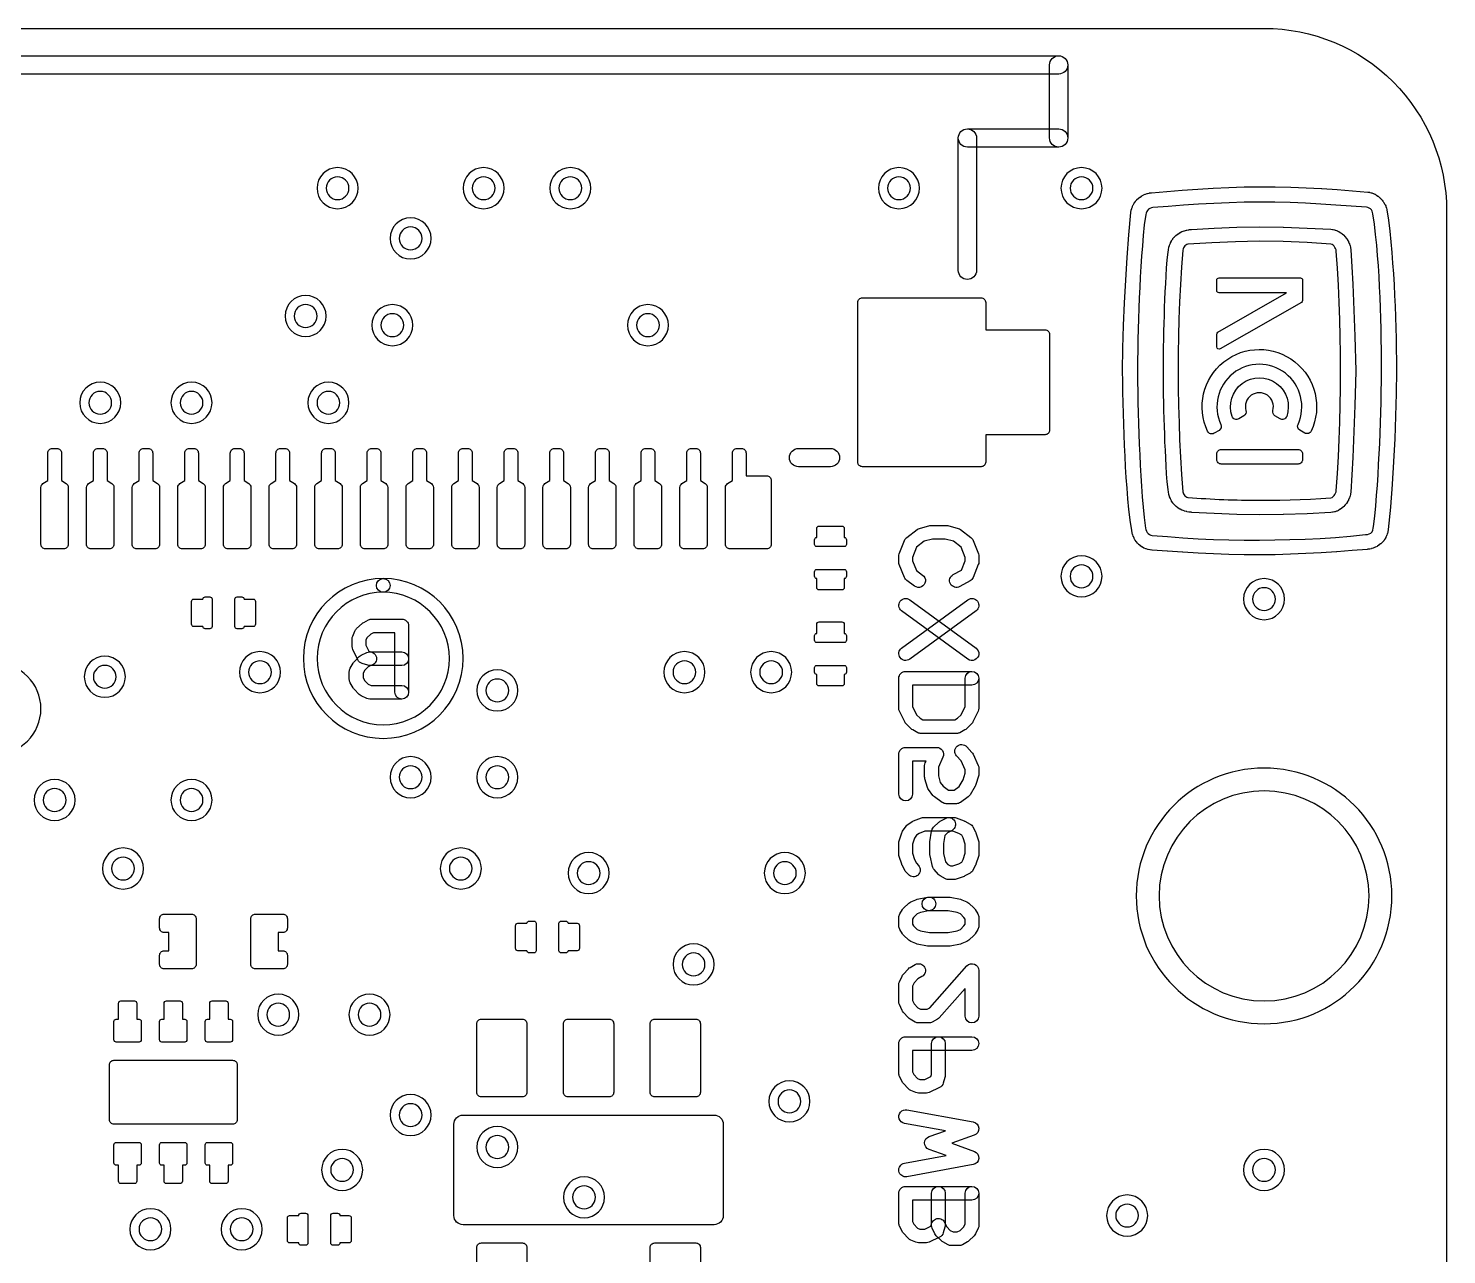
# Model space of a CAD drawing. Extents: x 0 to 25, y 0 to 24.
# Drawn here: x 9.46 to 25, y 10.57 to 24 of the extents above; entities that cross this region are included whole.
import ezdxf

# ---------------------------------------------------------------- set-up
doc = ezdxf.new("R2010")
doc.units = 0
for name, color, linetype in [('HOLE_1_2', 7, 'CONTINUOUS'), ('NC_Resist-B', 111, 'CONTINUOUS'), ('NC_Symbol-B', 140, 'CONTINUOUS'), ('OUTLINE', 7, 'CONTINUOUS')]:
    doc.layers.add(name, color=color, linetype=linetype)

msp = doc.modelspace()

# ---------------------------------------------------------------- linework, layer by layer
at = {"layer": 'HOLE_1_2'}
for points in [[(12.975, 22.25, 1), (12.725, 22.25, 1), (12.975, 22.25)], [(14.575, 22.25, 1), (14.325, 22.25, 1), (14.575, 22.25)], [(15.525, 22.25, 1), (15.275, 22.25, 1), (15.525, 22.25)], [(19.125, 22.25, 1), (18.875, 22.25, 1), (19.125, 22.25)], [(21.125, 22.25, 1), (20.875, 22.25, 1), (21.125, 22.25)], [(13.775, 21.7, 1), (13.525, 21.7, 1), (13.775, 21.7)], [(12.625, 20.85, 1), (12.375, 20.85, 1), (12.625, 20.85)], [(13.575, 20.75, 1), (13.325, 20.75, 1), (13.575, 20.75)], [(16.375, 20.75, 1), (16.125, 20.75, 1), (16.375, 20.75)], [(10.375, 19.9, 1), (10.125, 19.9, 1), (10.375, 19.9)], [(11.375, 19.9, 1), (11.125, 19.9, 1), (11.375, 19.9)], [(12.875, 19.9, 1), (12.625, 19.9, 1), (12.875, 19.9)], [(21.125, 18, 1), (20.875, 18, 1), (21.125, 18)], [(23.125, 17.75, 1), (22.875, 17.75, 1), (23.125, 17.75)], [(10.425, 16.9, 1), (10.175, 16.9, 1), (10.425, 16.9)], [(12.125, 16.95, 1), (11.875, 16.95, 1), (12.125, 16.95)], [(16.775, 16.95, 1), (16.525, 16.95, 1), (16.775, 16.95)], [(17.725, 16.95, 1), (17.475, 16.95, 1), (17.725, 16.95)], [(14.725, 16.75, 1), (14.475, 16.75, 1), (14.725, 16.75)], [(13.775, 15.8, 1), (13.525, 15.8, 1), (13.775, 15.8)], [(14.725, 15.8, 1), (14.475, 15.8, 1), (14.725, 15.8)], [(9.875, 15.55, 1), (9.625, 15.55, 1), (9.875, 15.55)], [(11.375, 15.55, 1), (11.125, 15.55, 1), (11.375, 15.55)], [(24.15, 14.5, 1), (21.85, 14.5, 1), (24.15, 14.5)], [(10.625, 14.8, 1), (10.375, 14.8, 1), (10.625, 14.8)], [(14.325, 14.8, 1), (14.075, 14.8, 1), (14.325, 14.8)], [(15.725, 14.75, 1), (15.475, 14.75, 1), (15.725, 14.75)], [(17.875, 14.75, 1), (17.625, 14.75, 1), (17.875, 14.75)], [(16.875, 13.75, 1), (16.625, 13.75, 1), (16.875, 13.75)], [(12.325, 13.2, 1), (12.075, 13.2, 1), (12.325, 13.2)], [(13.325, 13.2, 1), (13.075, 13.2, 1), (13.325, 13.2)], [(17.925, 12.25, 1), (17.675, 12.25, 1), (17.925, 12.25)], [(13.775, 12.1, 1), (13.525, 12.1, 1), (13.775, 12.1)], [(14.725, 11.75, 1), (14.475, 11.75, 1), (14.725, 11.75)], [(13.025, 11.5, 1), (12.775, 11.5, 1), (13.025, 11.5)], [(23.125, 11.5, 1), (22.875, 11.5, 1), (23.125, 11.5)], [(15.675, 11.2, 1), (15.425, 11.2, 1), (15.675, 11.2)], [(21.625, 11, 1), (21.375, 11, 1), (21.625, 11)], [(10.925, 10.85, 1), (10.675, 10.85, 1), (10.925, 10.85)], [(11.925, 10.85, 1), (11.675, 10.85, 1), (11.925, 10.85)]]:
    msp.add_lwpolyline(points, format="xyb", close=True, dxfattribs=at)
at = {"layer": 'NC_Resist-B'}
for points in [[(13.075, 22.25, 1), (12.625, 22.25, 1), (13.075, 22.25)], [(14.675, 22.25, 1), (14.225, 22.25, 1), (14.675, 22.25)], [(15.625, 22.25, 1), (15.175, 22.25, 1), (15.625, 22.25)], [(19.225, 22.25, 1), (18.775, 22.25, 1), (19.225, 22.25)], [(21.225, 22.25, 1), (20.775, 22.25, 1), (21.225, 22.25)], [(13.875, 21.7, 1), (13.425, 21.7, 1), (13.875, 21.7)], [(12.725, 20.85, 1), (12.275, 20.85, 1), (12.725, 20.85)], [(19.95, 20.7), (20.6, 20.7, -0.414214), (20.65, 20.65), (20.65, 19.6, -0.414214), (20.6, 19.55), (19.95, 19.55), (19.95, 19.25, -0.414214), (19.9, 19.2), (18.6, 19.2, -0.414214), (18.55, 19.25), (18.55, 21, -0.414214), (18.6, 21.05), (19.9, 21.05, -0.414214), (19.95, 21)], [(13.675, 20.75, 1), (13.225, 20.75, 1), (13.675, 20.75)], [(16.475, 20.75, 1), (16.025, 20.75, 1), (16.475, 20.75)], [(10.475, 19.9, 1), (10.025, 19.9, 1), (10.475, 19.9)], [(11.475, 19.9, 1), (11.025, 19.9, 1), (11.475, 19.9)], [(12.975, 19.9, 1), (12.525, 19.9, 1), (12.975, 19.9)], [(9.6, 18.97324, -0.250737), (9.62226, 19.01484), (9.675, 19.05), (9.675, 19.35, -0.414214), (9.725, 19.4), (9.775, 19.4, -0.414214), (9.825, 19.35), (9.825, 19.05), (9.87774, 19.01484, -0.250737), (9.9, 18.97324), (9.9, 18.35, -0.414214), (9.85, 18.3), (9.65, 18.3, -0.414214), (9.6, 18.35)], [(10.1, 18.97324, -0.250737), (10.12226, 19.01484), (10.175, 19.05), (10.175, 19.35, -0.414214), (10.225, 19.4), (10.275, 19.4, -0.414214), (10.325, 19.35), (10.325, 19.05), (10.37774, 19.01484, -0.250737), (10.4, 18.97324), (10.4, 18.35, -0.414214), (10.35, 18.3), (10.15, 18.3, -0.414214), (10.1, 18.35)], [(10.6, 18.97324, -0.250737), (10.62226, 19.01484), (10.675, 19.05), (10.675, 19.35, -0.414214), (10.725, 19.4), (10.775, 19.4, -0.414214), (10.825, 19.35), (10.825, 19.05), (10.87774, 19.01484, -0.250737), (10.9, 18.97324), (10.9, 18.35, -0.414214), (10.85, 18.3), (10.65, 18.3, -0.414214), (10.6, 18.35)], [(11.1, 18.97324, -0.250737), (11.12226, 19.01484), (11.175, 19.05), (11.175, 19.35, -0.414214), (11.225, 19.4), (11.275, 19.4, -0.414214), (11.325, 19.35), (11.325, 19.05), (11.37774, 19.01484, -0.250737), (11.4, 18.97324), (11.4, 18.35, -0.414214), (11.35, 18.3), (11.15, 18.3, -0.414214), (11.1, 18.35)], [(11.6, 18.97324, -0.250737), (11.62226, 19.01484), (11.675, 19.05), (11.675, 19.35, -0.414214), (11.725, 19.4), (11.775, 19.4, -0.414214), (11.825, 19.35), (11.825, 19.05), (11.87774, 19.01484, -0.250737), (11.9, 18.97324), (11.9, 18.35, -0.414214), (11.85, 18.3), (11.65, 18.3, -0.414214), (11.6, 18.35)], [(12.1, 18.97324, -0.250737), (12.12226, 19.01484), (12.175, 19.05), (12.175, 19.35, -0.414214), (12.225, 19.4), (12.275, 19.4, -0.414214), (12.325, 19.35), (12.325, 19.05), (12.37774, 19.01484, -0.250737), (12.4, 18.97324), (12.4, 18.35, -0.414214), (12.35, 18.3), (12.15, 18.3, -0.414214), (12.1, 18.35)], [(12.6, 18.97324, -0.250737), (12.62226, 19.01484), (12.675, 19.05), (12.675, 19.35, -0.414214), (12.725, 19.4), (12.775, 19.4, -0.414214), (12.825, 19.35), (12.825, 19.05), (12.87774, 19.01484, -0.250737), (12.9, 18.97324), (12.9, 18.35, -0.414214), (12.85, 18.3), (12.65, 18.3, -0.414214), (12.6, 18.35)], [(13.1, 18.97324, -0.250737), (13.12226, 19.01484), (13.175, 19.05), (13.175, 19.35, -0.414214), (13.225, 19.4), (13.275, 19.4, -0.414214), (13.325, 19.35), (13.325, 19.05), (13.37774, 19.01484, -0.250737), (13.4, 18.97324), (13.4, 18.35, -0.414214), (13.35, 18.3), (13.15, 18.3, -0.414214), (13.1, 18.35)], [(13.6, 18.97324, -0.250737), (13.62226, 19.01484), (13.675, 19.05), (13.675, 19.35, -0.414214), (13.725, 19.4), (13.775, 19.4, -0.414214), (13.825, 19.35), (13.825, 19.05), (13.87774, 19.01484, -0.250737), (13.9, 18.97324), (13.9, 18.35, -0.414214), (13.85, 18.3), (13.65, 18.3, -0.414214), (13.6, 18.35)], [(14.1, 18.97324, -0.250737), (14.12226, 19.01484), (14.175, 19.05), (14.175, 19.35, -0.414214), (14.225, 19.4), (14.275, 19.4, -0.414214), (14.325, 19.35), (14.325, 19.05), (14.37774, 19.01484, -0.250737), (14.4, 18.97324), (14.4, 18.35, -0.414214), (14.35, 18.3), (14.15, 18.3, -0.414214), (14.1, 18.35)], [(14.6, 18.97324, -0.250737), (14.62226, 19.01484), (14.675, 19.05), (14.675, 19.35, -0.414214), (14.725, 19.4), (14.775, 19.4, -0.414214), (14.825, 19.35), (14.825, 19.05), (14.87774, 19.01484, -0.250737), (14.9, 18.97324), (14.9, 18.35, -0.414214), (14.85, 18.3), (14.65, 18.3, -0.414214), (14.6, 18.35)], [(15.1, 18.97324, -0.250737), (15.12226, 19.01484), (15.175, 19.05), (15.175, 19.35, -0.414214), (15.225, 19.4), (15.275, 19.4, -0.414214), (15.325, 19.35), (15.325, 19.05), (15.37774, 19.01484, -0.250737), (15.4, 18.97324), (15.4, 18.35, -0.414214), (15.35, 18.3), (15.15, 18.3, -0.414214), (15.1, 18.35)], [(15.6, 18.97324, -0.250737), (15.62226, 19.01484), (15.675, 19.05), (15.675, 19.35, -0.414214), (15.725, 19.4), (15.775, 19.4, -0.414214), (15.825, 19.35), (15.825, 19.05), (15.87774, 19.01484, -0.250737), (15.9, 18.97324), (15.9, 18.35, -0.414214), (15.85, 18.3), (15.65, 18.3, -0.414214), (15.6, 18.35)], [(16.1, 18.97324, -0.250737), (16.12226, 19.01484), (16.175, 19.05), (16.175, 19.35, -0.414214), (16.225, 19.4), (16.275, 19.4, -0.414214), (16.325, 19.35), (16.325, 19.05), (16.37774, 19.01484, -0.250737), (16.4, 18.97324), (16.4, 18.35, -0.414214), (16.35, 18.3), (16.15, 18.3, -0.414214), (16.1, 18.35)], [(16.6, 18.97324, -0.250737), (16.62226, 19.01484), (16.675, 19.05), (16.675, 19.35, -0.414214), (16.725, 19.4), (16.775, 19.4, -0.414214), (16.825, 19.35), (16.825, 19.05), (16.87774, 19.01484, -0.250737), (16.9, 18.97324), (16.9, 18.35, -0.414214), (16.85, 18.3), (16.65, 18.3, -0.414214), (16.6, 18.35)], [(17.175, 19.05), (17.175, 19.35, -0.414214), (17.225, 19.4), (17.275, 19.4, -0.414214), (17.325, 19.35), (17.325, 19.1), (17.55, 19.1, -0.414214), (17.6, 19.05), (17.6, 18.35, -0.414214), (17.55, 18.3), (17.15, 18.3, -0.414214), (17.1, 18.35), (17.1, 18.97324, -0.250737), (17.12226, 19.01484)], [(18.1, 18.525, -0.414214), (18.125, 18.55), (18.375, 18.55, -0.414214), (18.4, 18.525), (18.4, 18.425), (18.4, 18.425, -0.414214), (18.425, 18.4), (18.425, 18.35, -0.414214), (18.4, 18.325), (18.1, 18.325, -0.414214), (18.075, 18.35), (18.075, 18.4, -0.414214), (18.1, 18.425)], [(21.225, 18, 1), (20.775, 18, 1), (21.225, 18)], [(18.4, 17.875, -0.414214), (18.375, 17.85), (18.125, 17.85, -0.414214), (18.1, 17.875), (18.1, 17.975), (18.1, 17.975, -0.414214), (18.075, 18), (18.075, 18.05, -0.414214), (18.1, 18.075), (18.4, 18.075, -0.414214), (18.425, 18.05), (18.425, 18, -0.414214), (18.4, 17.975)], [(23.225, 17.75, 1), (22.775, 17.75, 1), (23.225, 17.75)], [(11.275, 17.45, -0.414214), (11.25, 17.475), (11.25, 17.725, -0.414214), (11.275, 17.75), (11.375, 17.75), (11.375, 17.75, -0.414214), (11.4, 17.775), (11.45, 17.775, -0.414214), (11.475, 17.75), (11.475, 17.45, -0.414214), (11.45, 17.425), (11.4, 17.425, -0.414214), (11.375, 17.45)], [(11.925, 17.75, -0.414214), (11.95, 17.725), (11.95, 17.475, -0.414214), (11.925, 17.45), (11.825, 17.45), (11.825, 17.45, -0.414214), (11.8, 17.425), (11.75, 17.425, -0.414214), (11.725, 17.45), (11.725, 17.75, -0.414214), (11.75, 17.775), (11.8, 17.775, -0.414214), (11.825, 17.75)], [(18.1, 17.475, -0.414214), (18.125, 17.5), (18.375, 17.5, -0.414214), (18.4, 17.475), (18.4, 17.375), (18.4, 17.375, -0.414214), (18.425, 17.35), (18.425, 17.3, -0.414214), (18.4, 17.275), (18.1, 17.275, -0.414214), (18.075, 17.3), (18.075, 17.35, -0.414214), (18.1, 17.375)], [(10.525, 16.9, 1), (10.075, 16.9, 1), (10.525, 16.9)], [(12.225, 16.95, 1), (11.775, 16.95, 1), (12.225, 16.95)], [(16.875, 16.95, 1), (16.425, 16.95, 1), (16.875, 16.95)], [(17.825, 16.95, 1), (17.375, 16.95, 1), (17.825, 16.95)], [(9.6, 16.55, 1), (8.6, 16.55, 1), (9.6, 16.55)], [(14.825, 16.75, 1), (14.375, 16.75, 1), (14.825, 16.75)], [(18.4, 16.825, -0.414214), (18.375, 16.8), (18.125, 16.8, -0.414214), (18.1, 16.825), (18.1, 16.925), (18.1, 16.925, -0.414214), (18.075, 16.95), (18.075, 17, -0.414214), (18.1, 17.025), (18.4, 17.025, -0.414214), (18.425, 17), (18.425, 16.95, -0.414214), (18.4, 16.925)], [(13.875, 15.8, 1), (13.425, 15.8, 1), (13.875, 15.8)], [(14.825, 15.8, 1), (14.375, 15.8, 1), (14.825, 15.8)], [(23, 13.1, 1), (23, 15.9, 1), (23, 13.1)], [(9.975, 15.55, 1), (9.525, 15.55, 1), (9.975, 15.55)], [(11.475, 15.55, 1), (11.025, 15.55, 1), (11.475, 15.55)], [(10.725, 14.8, 1), (10.275, 14.8, 1), (10.725, 14.8)], [(14.425, 14.8, 1), (13.975, 14.8, 1), (14.425, 14.8)], [(15.825, 14.75, 1), (15.375, 14.75, 1), (15.825, 14.75)], [(17.975, 14.75, 1), (17.525, 14.75, 1), (17.975, 14.75)], [(10.9, 13.85, -0.414214), (10.95, 13.9), (11, 13.9), (11, 14.1), (10.95, 14.1, -0.414214), (10.9, 14.15), (10.9, 14.25, -0.414214), (10.95, 14.3), (11.25, 14.3, -0.414214), (11.3, 14.25), (11.3, 13.75, -0.414214), (11.25, 13.7), (10.95, 13.7, -0.414214), (10.9, 13.75)], [(12.3, 14.15, -0.414214), (12.25, 14.1), (12.2, 14.1), (12.2, 13.9), (12.25, 13.9, -0.414214), (12.3, 13.85), (12.3, 13.75, -0.414214), (12.25, 13.7), (11.95, 13.7, -0.414214), (11.9, 13.75), (11.9, 14.25, -0.414214), (11.95, 14.3), (12.25, 14.3, -0.414214), (12.3, 14.25)], [(14.825, 13.9, -0.414214), (14.8, 13.925), (14.8, 14.175, -0.414214), (14.825, 14.2), (14.925, 14.2), (14.925, 14.2, -0.414214), (14.95, 14.225), (15, 14.225, -0.414214), (15.025, 14.2), (15.025, 13.9, -0.414214), (15, 13.875), (14.95, 13.875, -0.414214), (14.925, 13.9)], [(15.475, 14.2, -0.414214), (15.5, 14.175), (15.5, 13.925, -0.414214), (15.475, 13.9), (15.375, 13.9), (15.375, 13.9, -0.414214), (15.35, 13.875), (15.3, 13.875, -0.414214), (15.275, 13.9), (15.275, 14.2, -0.414214), (15.3, 14.225), (15.35, 14.225, -0.414214), (15.375, 14.2)], [(16.975, 13.75, 1), (16.525, 13.75, 1), (16.975, 13.75)], [(12.425, 13.2, 1), (11.975, 13.2, 1), (12.425, 13.2)], [(13.425, 13.2, 1), (12.975, 13.2, 1), (13.425, 13.2)], [(10.45, 13.15), (10.45, 13.325, -0.414214), (10.475, 13.35), (10.625, 13.35, -0.414214), (10.65, 13.325), (10.65, 13.15), (10.675, 13.15, -0.414214), (10.7, 13.125), (10.7, 12.925, -0.414214), (10.675, 12.9), (10.425, 12.9, -0.414214), (10.4, 12.925), (10.4, 13.125, -0.414214), (10.425, 13.15)], [(10.95, 13.15), (10.95, 13.325, -0.414214), (10.975, 13.35), (11.125, 13.35, -0.414214), (11.15, 13.325), (11.15, 13.15), (11.175, 13.15, -0.414214), (11.2, 13.125), (11.2, 12.925, -0.414214), (11.175, 12.9), (10.925, 12.9, -0.414214), (10.9, 12.925), (10.9, 13.125, -0.414214), (10.925, 13.15)], [(11.45, 13.15), (11.45, 13.325, -0.414214), (11.475, 13.35), (11.625, 13.35, -0.414214), (11.65, 13.325), (11.65, 13.15), (11.675, 13.15, -0.414214), (11.7, 13.125), (11.7, 12.925, -0.414214), (11.675, 12.9), (11.425, 12.9, -0.414214), (11.4, 12.925), (11.4, 13.125, -0.414214), (11.425, 13.15)], [(14.925, 12.35, -0.414214), (14.875, 12.3), (14.425, 12.3, -0.414214), (14.375, 12.35), (14.375, 13.1, -0.414214), (14.425, 13.15), (14.875, 13.15, -0.414214), (14.925, 13.1)], [(15.875, 12.35, -0.414214), (15.825, 12.3), (15.375, 12.3, -0.414214), (15.325, 12.35), (15.325, 13.1, -0.414214), (15.375, 13.15), (15.825, 13.15, -0.414214), (15.875, 13.1)], [(16.825, 12.35, -0.414214), (16.775, 12.3), (16.325, 12.3, -0.414214), (16.275, 12.35), (16.275, 13.1, -0.414214), (16.325, 13.15), (16.775, 13.15, -0.414214), (16.825, 13.1)], [(11.7, 12.7, -0.414214), (11.75, 12.65), (11.75, 12.05, -0.414214), (11.7, 12), (10.4, 12, -0.414214), (10.35, 12.05), (10.35, 12.65, -0.414214), (10.4, 12.7)], [(18.025, 12.25, 1), (17.575, 12.25, 1), (18.025, 12.25)], [(13.875, 12.1, 1), (13.425, 12.1, 1), (13.875, 12.1)], [(14.825, 11.75, 1), (14.375, 11.75, 1), (14.825, 11.75)], [(10.65, 11.55), (10.65, 11.375, -0.414214), (10.625, 11.35), (10.475, 11.35, -0.414214), (10.45, 11.375), (10.45, 11.55), (10.425, 11.55, -0.414214), (10.4, 11.575), (10.4, 11.775, -0.414214), (10.425, 11.8), (10.675, 11.8, -0.414214), (10.7, 11.775), (10.7, 11.575, -0.414214), (10.675, 11.55)], [(11.15, 11.55), (11.15, 11.375, -0.414214), (11.125, 11.35), (10.975, 11.35, -0.414214), (10.95, 11.375), (10.95, 11.55), (10.925, 11.55, -0.414214), (10.9, 11.575), (10.9, 11.775, -0.414214), (10.925, 11.8), (11.175, 11.8, -0.414214), (11.2, 11.775), (11.2, 11.575, -0.414214), (11.175, 11.55)], [(11.65, 11.55), (11.65, 11.375, -0.414214), (11.625, 11.35), (11.475, 11.35, -0.414214), (11.45, 11.375), (11.45, 11.55), (11.425, 11.55, -0.414214), (11.4, 11.575), (11.4, 11.775, -0.414214), (11.425, 11.8), (11.675, 11.8, -0.414214), (11.7, 11.775), (11.7, 11.575, -0.414214), (11.675, 11.55)], [(13.125, 11.5, 1), (12.675, 11.5, 1), (13.125, 11.5)], [(23.225, 11.5, 1), (22.775, 11.5, 1), (23.225, 11.5)], [(15.775, 11.2, 1), (15.325, 11.2, 1), (15.775, 11.2)], [(21.725, 11, 1), (21.275, 11, 1), (21.725, 11)], [(11.025, 10.85, 1), (10.575, 10.85, 1), (11.025, 10.85)], [(12.025, 10.85, 1), (11.575, 10.85, 1), (12.025, 10.85)], [(12.325, 10.7, -0.414214), (12.3, 10.725), (12.3, 10.975, -0.414214), (12.325, 11), (12.425, 11), (12.425, 11, -0.414214), (12.45, 11.025), (12.5, 11.025, -0.414214), (12.525, 11), (12.525, 10.7, -0.414214), (12.5, 10.675), (12.45, 10.675, -0.414214), (12.425, 10.7)], [(12.975, 11, -0.414214), (13, 10.975), (13, 10.725, -0.414214), (12.975, 10.7), (12.875, 10.7), (12.875, 10.7, -0.414214), (12.85, 10.675), (12.8, 10.675, -0.414214), (12.775, 10.7), (12.775, 11, -0.414214), (12.8, 11.025), (12.85, 11.025, -0.414214), (12.875, 11)], [(14.925, 9.9, -0.414214), (14.875, 9.85), (14.425, 9.85, -0.414214), (14.375, 9.9), (14.375, 10.65, -0.414214), (14.425, 10.7), (14.875, 10.7, -0.414214), (14.925, 10.65)], [(16.825, 9.9, -0.414214), (16.775, 9.85), (16.325, 9.85, -0.414214), (16.275, 9.9), (16.275, 10.65, -0.414214), (16.325, 10.7), (16.775, 10.7, -0.414214), (16.825, 10.65)]]:
    msp.add_lwpolyline(points, format="xyb", close=True, dxfattribs=at)
at = {"layer": 'NC_Symbol-B'}
for points in [[(20.75, 23.7, -1), (20.75, 23.5), (4.25, 23.5, -1), (4.25, 23.7)], [(20.85, 22.8, -1), (20.65, 22.8), (20.65, 23.6, -1), (20.85, 23.6)], [(19.75, 22.7, -1), (19.75, 22.9), (20.75, 22.9, -1), (20.75, 22.7)], [(19.85, 21.35, -1), (19.65, 21.35), (19.65, 22.8, -1), (19.85, 22.8)], [(21.50788, 18.8481, -0.003513), (21.50782, 18.8488), (21.49863, 18.96478, -0.002309), (21.49859, 18.96524), (21.49044, 19.08142, -0.002003), (21.49042, 19.08182), (21.48322, 19.19808, -0.001803), (21.4832, 19.19844), (21.47685, 19.31475, -0.001703), (21.47683, 19.31509), (21.47126, 19.43149, -0.001503), (21.47124, 19.43179), (21.46638, 19.54827, -0.001301), (21.46637, 19.54853), (21.46211, 19.66506, -0.0013), (21.46211, 19.66532), (21.45845, 19.78189, -0.0011), (21.45845, 19.78211), (21.45532, 19.89871, -0.0013), (21.45532, 19.89897), (21.45278, 20.01553, -0.0015), (21.45278, 20.01583), (21.45095, 20.13233, -0.0019), (21.45095, 20.13271), (21.45001, 20.24889, -0.005), (21.45002, 20.24989), (21.45293, 20.49726, -0.004902), (21.45296, 20.49824), (21.46072, 20.74573, -0.002802), (21.46074, 20.74629), (21.47127, 20.99395, -0.002202), (21.47129, 20.99439), (21.48404, 21.24198, -0.002704), (21.48407, 21.24252), (21.49945, 21.48987, -0.003409), (21.4995, 21.49055), (21.51826, 21.73746, -0.004215), (21.51833, 21.7383), (21.54116, 21.98371, -0.014968), (21.54153, 21.98668), (21.5443, 22.00468, -0.023989), (21.54525, 22.00938), (21.54952, 22.02623, -0.024229), (21.55094, 22.03086), (21.55684, 22.04728, -0.023505), (21.55864, 22.05162), (21.56603, 22.06735, -0.024597), (21.56834, 22.07169), (21.5772, 22.08655, -0.023644), (21.57981, 22.09049), (21.59011, 22.10455, -0.023056), (21.593, 22.10814), (21.60468, 22.12134, -0.022146), (21.60776, 22.12452), (21.62076, 22.13682, -0.021628), (21.62402, 22.13966), (21.63827, 22.15098, -0.020911), (21.64165, 22.15344), (21.65692, 22.16361, -0.021121), (21.66053, 22.1658), (21.67657, 22.17462, -0.021387), (21.6804, 22.17652), (21.69698, 22.18387, -0.022193), (21.70111, 22.18549), (21.71809, 22.19127, -0.022828), (21.72247, 22.19255), (21.73949, 22.19666, -0.024648), (21.74433, 22.19758), (21.7625, 22.20011, -0.012884), (21.76506, 22.2004), (21.93321, 22.21506, -0.001703), (21.93355, 22.21508), (22.10285, 22.22867, -0.002209), (22.10329, 22.22871), (22.27265, 22.24081, -0.002807), (22.27321, 22.24085), (22.44258, 22.25102, -0.003506), (22.44328, 22.25106), (22.61262, 22.25887, -0.004103), (22.61344, 22.2589), (22.7827, 22.26391, -0.0048), (22.78366, 22.26392), (22.95298, 22.26569, -0.0044), (22.95386, 22.26569), (23.12254, 22.26447, -0.0037), (23.12328, 22.26446), (23.292, 22.26075, -0.003801), (23.29276, 22.26073), (23.46138, 22.25445, -0.003903), (23.46216, 22.25442), (23.6307, 22.2455, -0.003406), (23.63138, 22.24546), (23.7999, 22.23422, -0.002508), (23.8004, 22.23418), (23.96902, 22.2212, -0.001404), (23.9693, 22.22118), (24.13658, 22.20732, -0.014945), (24.13955, 22.20699), (24.15511, 22.20476, -0.026779), (24.16036, 22.20372), (24.17472, 22.20006, -0.024656), (24.17943, 22.19861), (24.19376, 22.19341, -0.023097), (24.19802, 22.19163), (24.21212, 22.18499, -0.021257), (24.21588, 22.18301), (24.22948, 22.17513, -0.02094), (24.23301, 22.17288), (24.24599, 22.16383, -0.020239), (24.24921, 22.16138), (24.26161, 22.15115, -0.01853), (24.26438, 22.14869), (24.27619, 22.13738, -0.018039), (24.2787, 22.13479), (24.28982, 22.12248, -0.017002), (24.29201, 22.11988), (24.30235, 22.10675, -0.017537), (24.30442, 22.10392), (24.31371, 22.09024, -0.019098), (24.31573, 22.087), (24.32372, 22.07305, -0.021523), (24.3257, 22.06923), (24.33222, 22.05516, -0.023857), (24.33401, 22.05074), (24.33891, 22.0368, -0.027362), (24.34044, 22.03155), (24.3439, 22.0167, -0.018598), (24.34461, 22.01305), (24.36235, 21.89905, -0.007468), (24.36255, 21.89757), (24.37704, 21.78173, -0.005439), (24.37717, 21.78065), (24.38916, 21.66412, -0.003617), (24.38923, 21.6634), (24.39955, 21.54644, -0.002807), (24.39959, 21.54588), (24.40861, 21.42875, -0.002408), (24.40865, 21.42827), (24.41655, 21.31098, -0.002003), (24.41657, 21.31058), (24.42351, 21.19318, -0.001803), (24.42353, 21.19282), (24.42963, 21.07531, -0.001703), (24.42965, 21.07497), (24.43496, 20.95742, -0.001603), (24.43498, 20.9571), (24.43954, 20.8395, -0.001703), (24.43956, 20.83916), (24.4433, 20.72154, -0.001701), (24.44331, 20.7212), (24.44625, 20.60357, -0.0018), (24.44625, 20.60321), (24.44836, 20.4856, -0.0019), (24.44836, 20.48522), (24.4496, 20.36758, -0.0018), (24.4496, 20.36722), (24.44999, 20.24971, -0.0032), (24.44999, 20.24907), (24.44762, 20.00121, -0.0041), (24.44761, 20.00039), (24.44118, 19.7526, -0.003402), (24.44116, 19.75192), (24.43133, 19.50408, -0.002802), (24.43131, 19.50352), (24.41873, 19.25577, -0.002804), (24.4187, 19.25521), (24.40335, 19.00772, -0.003609), (24.4033, 19.007), (24.38443, 18.76005, -0.006025), (24.38432, 18.75885), (24.35958, 18.51358, -0.014776), (24.3592, 18.51065), (24.35618, 18.49193, -0.020925), (24.35535, 18.48783), (24.35092, 18.47, -0.021859), (24.34968, 18.46581), (24.34378, 18.44865, -0.023039), (24.34208, 18.44437), (24.33477, 18.42813, -0.024725), (24.33252, 18.42373), (24.32373, 18.40845, -0.024662), (24.32107, 18.4043), (24.31083, 18.38999, -0.024652), (24.30778, 18.38612), (24.29608, 18.37277, -0.023776), (24.29278, 18.36935), (24.27979, 18.3571, -0.024164), (24.27612, 18.35396), (24.26184, 18.34289, -0.022791), (24.25812, 18.34026), (24.24265, 18.33038, -0.0223), (24.23879, 18.32815), (24.22236, 18.31962, -0.021843), (24.2184, 18.31778), (24.20126, 18.3107, -0.021617), (24.1972, 18.30922), (24.17954, 18.30365, -0.022012), (24.17529, 18.30251), (24.15739, 18.29856, -0.021983), (24.15306, 18.29781), (24.13406, 18.29535, -0.012022), (24.13167, 18.29509), (23.96436, 18.28153, -0.001503), (23.96406, 18.28151), (23.79565, 18.26887, -0.002006), (23.79525, 18.26884), (23.62683, 18.25757, -0.002604), (23.62631, 18.25754), (23.45788, 18.24804, -0.003204), (23.45724, 18.24801), (23.28886, 18.2407, -0.003903), (23.28808, 18.24067), (23.11975, 18.23597, -0.0045), (23.11885, 18.23596), (22.95053, 18.23431, -0.0042), (22.94969, 18.23431), (22.78199, 18.23547, -0.0035), (22.78129, 18.23548), (22.61353, 18.239, -0.003501), (22.61283, 18.23902), (22.44512, 18.24489, -0.003403), (22.44444, 18.24492), (22.27681, 18.25309, -0.003004), (22.27621, 18.25312), (22.10853, 18.26333, -0.002003), (22.10813, 18.26335), (21.94035, 18.27489, -0.000906), (21.94017, 18.27491), (21.77334, 18.28701, -0.01135), (21.77108, 18.28722), (21.75222, 18.28945, -0.020929), (21.74809, 18.29012), (21.7302, 18.29378, -0.021183), (21.72609, 18.2948), (21.70863, 18.29994, -0.022417), (21.70439, 18.30139), (21.6876, 18.30802, -0.022908), (21.68342, 18.30989), (21.66764, 18.31786, -0.024984), (21.6633, 18.32033), (21.64879, 18.32959, -0.026756), (21.64444, 18.3327), (21.63124, 18.34327, -0.026897), (21.62723, 18.34685), (21.61523, 18.35879, -0.025929), (21.61175, 18.36263), (21.60088, 18.37595, -0.024365), (21.59799, 18.37987), (21.58829, 18.39446, -0.022847), (21.58593, 18.39837), (21.57747, 18.41402, -0.021253), (21.57561, 18.41784), (21.56836, 18.43448, -0.019367), (21.56696, 18.43809), (21.56089, 18.45562, -0.017117), (21.55988, 18.45889), (21.55492, 18.47718, -0.015733), (21.55419, 18.48024), (21.55032, 18.49918, -0.012448), (21.54988, 18.50163), (21.53254, 18.61503, -0.008677), (21.53231, 18.61675), (21.51882, 18.7314, -0.005936), (21.51869, 18.73258)], [(21.93891, 19.03484, -0.006628), (21.93879, 19.03616), (21.93229, 19.12164, -0.004008), (21.93224, 19.12244), (21.92709, 19.2085, -0.001803), (21.92707, 19.20886), (21.92252, 19.29525, -0.001204), (21.9225, 19.29549), (21.91838, 19.38192, -0.001101), (21.91837, 19.38214), (21.91461, 19.46861, -0.0009), (21.91461, 19.46879), (21.91115, 19.5553, -0.0009), (21.91115, 19.55548), (21.908, 19.64201, -0.0009), (21.908, 19.64219), (21.90516, 19.72874, -0.001), (21.90516, 19.72894), (21.90267, 19.81547, -0.0011), (21.90267, 19.81569), (21.90056, 19.90219, -0.0013), (21.90056, 19.90245), (21.89891, 19.98895, -0.0014), (21.89891, 19.98923), (21.89774, 20.07553, -0.0033), (21.89774, 20.07619), (21.89759, 20.42257, -0.0038), (21.8976, 20.42333), (21.89886, 20.50959, -0.0012), (21.89886, 20.50983), (21.90054, 20.59639, -0.0009), (21.90054, 20.59657), (21.90254, 20.68312, -0.001), (21.90254, 20.68332), (21.90488, 20.76986, -0.001), (21.90488, 20.77006), (21.90757, 20.8566, -0.001), (21.90757, 20.8568), (21.91062, 20.94331, -0.0011), (21.91062, 20.94353), (21.91405, 21.03, -0.0011), (21.91405, 21.03022), (21.91785, 21.11665, -0.001304), (21.91787, 21.11691), (21.92212, 21.20335, -0.001204), (21.92214, 21.20359), (21.92679, 21.28994, -0.001903), (21.92681, 21.29032), (21.93209, 21.37637, -0.003958), (21.93214, 21.37716), (21.93874, 21.46264, -0.006428), (21.93886, 21.46392), (21.94758, 21.54844, -0.011543), (21.94787, 21.55073), (21.95131, 21.57364, -0.01699), (21.95193, 21.57698), (21.95678, 21.59898, -0.018804), (21.95772, 21.60262), (21.96408, 21.62379, -0.021405), (21.96549, 21.62783), (21.97344, 21.64788, -0.023844), (21.97541, 21.65222), (21.98501, 21.671, -0.025711), (21.98758, 21.67545), (21.99891, 21.69291, -0.027002), (22.00209, 21.69727), (22.01516, 21.71333, -0.027061), (22.0188, 21.71733), (22.03341, 21.73177, -0.028433), (22.03767, 21.73553), (22.05373, 21.74815, -0.028319), (22.05837, 21.75139), (22.07601, 21.76227, -0.026063), (22.08058, 21.76477), (22.09978, 21.774, -0.023872), (22.10417, 21.77587), (22.12465, 21.78341, -0.021832), (22.12881, 21.78473), (22.15023, 21.79055, -0.020422), (22.15421, 21.79146), (22.1761, 21.79553, -0.020168), (22.18009, 21.79611), (22.20288, 21.79847, -0.01164), (22.2052, 21.79866), (22.45205, 21.81265, -0.004807), (22.45301, 21.8127), (22.70064, 21.82196, -0.006002), (22.70184, 21.82199), (22.94943, 21.8253, -0.0068), (22.95079, 21.8253), (23.21017, 21.82171, -0.004702), (23.21111, 21.82168), (23.47065, 21.8132, -0.004403), (23.47153, 21.81317), (23.72963, 21.80019, -0.016913), (23.733, 21.79991), (23.75102, 21.79778, -0.026347), (23.75621, 21.79689), (23.77311, 21.79305, -0.026213), (23.77815, 21.79162), (23.79464, 21.78601, -0.025754), (23.79942, 21.7841), (23.81529, 21.7768, -0.025691), (23.81984, 21.77442), (23.83495, 21.76549, -0.024422), (23.83903, 21.76281), (23.85337, 21.75233, -0.023165), (23.85698, 21.74943), (23.87049, 21.73748, -0.021828), (23.87363, 21.73445), (23.88619, 21.72122, -0.020954), (23.88894, 21.71806), (23.90036, 21.70381, -0.021401), (23.90289, 21.70036), (23.91308, 21.68516, -0.020563), (23.91522, 21.68165), (23.92414, 21.66564, -0.021207), (23.92604, 21.66185), (23.93355, 21.64519, -0.021616), (23.93516, 21.64118), (23.94112, 21.62417, -0.02395), (23.94248, 21.61958), (23.94666, 21.60259, -0.02624), (23.94765, 21.59744), (23.95009, 21.5796, -0.018101), (23.95046, 21.576), (23.96244, 21.38854, -0.002907), (23.96248, 21.38796), (23.97235, 21.19878, -0.002202), (23.97237, 21.19834), (23.98056, 21.00898, -0.001803), (23.98058, 21.00862), (23.9874, 20.8191, -0.0012), (23.9874, 20.81886), (23.99332, 20.62923, -0.0008), (23.99332, 20.62907), (24.00384, 20.25079, -0.014003), (24.00384, 20.24799), (23.99314, 19.86983, -0.0007), (23.99314, 19.86969), (23.98722, 19.68007, -0.0012), (23.98722, 19.67983), (23.98042, 19.49034, -0.001803), (23.9804, 19.48998), (23.97227, 19.30065, -0.002302), (23.97225, 19.30019), (23.96239, 19.11109, -0.002804), (23.96236, 19.11053), (23.95046, 18.92312, -0.0182), (23.95009, 18.9195), (23.94764, 18.90163, -0.026024), (23.94667, 18.89652), (23.9425, 18.87947, -0.023902), (23.94114, 18.87489), (23.93521, 18.85788, -0.02182), (23.93359, 18.85383), (23.92607, 18.83712, -0.020804), (23.92421, 18.8334), (23.91533, 18.81737, -0.021285), (23.91311, 18.81374), (23.90291, 18.79855, -0.0209), (23.90044, 18.79518), (23.88901, 18.78088, -0.020954), (23.88626, 18.77772), (23.87372, 18.76448, -0.022005), (23.87056, 18.76142), (23.85707, 18.74947, -0.023337), (23.85344, 18.74654), (23.83908, 18.73604, -0.024158), (23.83505, 18.73338), (23.81994, 18.72443, -0.026051), (23.81533, 18.72201), (23.79945, 18.71472, -0.025531), (23.79471, 18.71283), (23.7782, 18.7072, -0.026481), (23.77311, 18.70575), (23.75619, 18.70192, -0.02615), (23.75104, 18.70103), (23.73301, 18.69889, -0.017017), (23.72962, 18.6986), (23.47153, 18.68563, -0.004403), (23.47065, 18.6856), (23.21111, 18.67712, -0.004702), (23.21017, 18.67709), (22.95078, 18.67351, -0.0067), (22.94944, 18.67351), (22.70187, 18.67674, -0.006302), (22.70061, 18.67677), (22.45301, 18.68623, -0.004807), (22.45205, 18.68628), (22.20514, 18.70044, -0.011034), (22.20294, 18.70061), (22.18005, 18.70294, -0.01975), (22.17614, 18.70349), (22.15426, 18.70748, -0.020932), (22.15018, 18.70841), (22.1288, 18.7142, -0.022038), (22.1246, 18.71553), (22.10414, 18.72305, -0.023741), (22.09977, 18.7249), (22.08057, 18.73411, -0.026151), (22.07598, 18.73661), (22.05834, 18.74747, -0.028319), (22.0537, 18.75071), (22.03765, 18.7633, -0.028471), (22.03338, 18.76706), (22.01878, 18.78148, -0.027277), (22.01512, 18.78552), (22.00206, 18.80158, -0.026652), (21.99893, 18.80589), (21.98757, 18.82337, -0.025891), (21.98498, 18.82785), (21.97539, 18.8466, -0.02389), (21.97342, 18.85095), (21.96549, 18.87098, -0.021294), (21.96409, 18.875), (21.95772, 18.89618, -0.018804), (21.95678, 18.89982), (21.95193, 18.92182, -0.01699), (21.95131, 18.92516), (21.94787, 18.94803, -0.011692), (21.94758, 18.95035)], [(22.16513, 21.6357), (22.15324, 21.63257), (22.14232, 21.62625), (22.13262, 21.61789), (22.12438, 21.60796), (22.11788, 21.59684), (22.11336, 21.58495), (22.11108, 21.57271), (22.09601, 21.38406), (22.08415, 21.19519), (22.07496, 21.00616), (22.06792, 20.817), (22.06256, 20.62783), (22.05903, 20.43862), (22.05766, 20.24939), (22.05918, 20.06019), (22.06276, 19.87098), (22.06812, 19.6818), (22.07513, 19.49265), (22.08425, 19.3036), (22.09604, 19.11472), (22.11108, 18.9261), (22.11336, 18.91414), (22.11788, 18.90253), (22.12441, 18.89123), (22.13267, 18.88089), (22.14237, 18.8723), (22.15329, 18.86621), (22.16513, 18.86341, 0.019075), (22.95011, 18.83311), (23.0619, 18.83342), (23.17366, 18.83464), (23.28545, 18.83705), (23.39721, 18.84078), (23.50889, 18.84589), (23.6205, 18.85252), (23.73198, 18.8607), (23.74549, 18.86468), (23.75738, 18.87329), (23.76769, 18.8847), (23.77653, 18.8972), (23.78367, 18.9101), (23.7887, 18.92348), (23.79121, 18.93751), (23.80465, 19.12458), (23.81547, 19.31185), (23.82403, 19.49923), (23.83045, 19.6867), (23.83495, 19.87426), (23.83762, 20.06181), (23.83863, 20.24939), (23.83777, 20.437), (23.8352, 20.6246), (23.83078, 20.81218), (23.82436, 20.99973), (23.81572, 21.18718), (23.80472, 21.37448), (23.79121, 21.56161), (23.78867, 21.57555), (23.78362, 21.58891), (23.77648, 21.60176), (23.76764, 21.61421), (23.7573, 21.62556), (23.74544, 21.63412), (23.73198, 21.63811), (23.4717, 21.65546), (23.21097, 21.66514), (22.95011, 21.66811), (22.68821, 21.66407), (22.42649, 21.65302)], [(22.51876, 20.4895, -0.575936), (22.48135, 20.5112), (22.48131, 20.651, -0.268912), (22.49388, 20.6727), (23.2463, 21.1041), (22.50636, 21.1041, -0.414214), (22.48136, 21.1291), (22.48136, 21.2426, -0.414214), (22.50636, 21.2676), (23.39735, 21.2676, -0.414214), (23.42235, 21.2426), (23.42235, 21.02081, -0.269037), (23.40976, 20.99911)], [(22.45244, 19.56596, -0.439689), (22.38201, 19.58764), (22.38201, 19.58764, -1.57796), (23.51618, 19.59047), (23.51618, 19.59047, -0.441824), (23.44555, 19.56862), (23.39186, 19.60024, -0.383863), (23.37172, 19.66405), (23.37172, 19.66405, 1.5591), (22.52655, 19.66171), (22.52655, 19.66171, -0.386105), (22.50643, 19.59759)], [(22.72199, 19.72494, -0.473175), (22.64931, 19.75133), (22.64931, 19.75133, -1.412449), (23.24762, 19.75136), (23.24762, 19.75136, -0.474956), (23.17469, 19.72512), (23.11877, 19.75875, -0.337947), (23.09641, 19.81514), (23.09641, 19.81514, 1.321812), (22.80056, 19.81483), (22.80056, 19.81483, -0.340123), (22.77799, 19.75819)], [(17.9, 19.2, -1), (17.9, 19.4), (18.25, 19.4, -1), (18.25, 19.2)], [(23.42235, 19.2794, -0.414214), (23.37235, 19.2294), (22.53136, 19.2294, -0.414214), (22.48136, 19.2794), (22.48136, 19.34021, -0.414214), (22.53136, 19.39021), (23.37235, 19.39021, -0.414214), (23.42235, 19.34021)], [(19.25948, 18.01369, -1), (19.1707, 17.89279), (19.0858, 17.95513, -0.13934), (19.06064, 17.98751), (19.00403, 18.12777, -0.096196), (18.99858, 18.15584), (18.99858, 18.21817, -0.091539), (19.00353, 18.24495), (19.06014, 18.39301, -0.140323), (19.08492, 18.42603), (19.19813, 18.51174, -0.095112), (19.22349, 18.52425), (19.33669, 18.55542, -0.067273), (19.3566, 18.55811), (19.51698, 18.55811, -0.067273), (19.53689, 18.55542), (19.6501, 18.52425, -0.095112), (19.67546, 18.51174), (19.78867, 18.42603, -0.140344), (19.81346, 18.39301), (19.87006, 18.24495, -0.091533), (19.875, 18.21817), (19.875, 18.15584, -0.096196), (19.86955, 18.12777), (19.81295, 17.98751, -0.172647), (19.77958, 17.94988), (19.66637, 17.88754, -1), (19.59401, 18.01894), (19.68384, 18.0684), (19.725, 18.1704), (19.725, 18.20432), (19.68101, 18.31939), (19.5964, 18.38345), (19.50684, 18.40811), (19.36674, 18.40811), (19.27719, 18.38345), (19.19258, 18.31939), (19.14858, 18.20432), (19.14858, 18.1704), (19.19176, 18.06342)], [(13.35, 17.825, -1), (13.35, 17.975), (13.35, 17.975, 1), (13.35, 16.225, 1), (13.35, 17.975), (13.35, 17.975, -1), (13.35, 17.825), (13.35, 17.825, 1), (13.35, 16.375, 1), (13.35, 17.825)], [(19.7558, 17.7437, -1), (19.8442, 17.62252), (19.11778, 17.09265, -1), (19.02938, 17.21383)], [(19.02938, 17.62252, -1), (19.11778, 17.7437), (19.8442, 17.21383, -1), (19.7558, 17.09265)], [(13.6274, 16.72988, -1), (13.4774, 16.72988), (13.4774, 17.3813), (13.24343, 17.3813), (13.21378, 17.36591), (13.17113, 17.32719), (13.15987, 17.29992), (13.15987, 17.247), (13.19268, 17.17891), (13.21285, 17.1728), (13.5524, 17.1728, -1), (13.5524, 17.0228), (13.20175, 17.0228, -0.073621), (13.18002, 17.02602), (13.11768, 17.04489, -0.209984), (13.07184, 17.08412), (13.0173, 17.19733, -0.112704), (13.00987, 17.22988), (13.00987, 17.31479, -0.098199), (13.01555, 17.34341), (13.03892, 17.40001, -0.110983), (13.05783, 17.42692), (13.12017, 17.48352, -0.064683), (13.13603, 17.49456), (13.19058, 17.52287, -0.12026), (13.22513, 17.5313), (13.5524, 17.5313, -0.414214), (13.6274, 17.4563)], [(13.17075, 17.16609, -1), (13.23275, 17.02951), (13.18347, 17.00713), (13.14577, 16.96802), (13.1287, 16.93701), (13.1287, 16.89068), (13.14577, 16.85967), (13.18347, 16.82054), (13.21798, 16.80488), (13.5524, 16.80488, -1), (13.5524, 16.65488), (13.20175, 16.65488, -0.106935), (13.17075, 16.66159), (13.10841, 16.68989, -0.094741), (13.0854, 16.70614), (13.03086, 16.76275, -0.065961), (13.01917, 16.77861), (12.988, 16.83521, -0.126514), (12.9787, 16.87139), (12.9787, 16.9563, -0.126514), (12.988, 16.99248), (13.01917, 17.04908, -0.065961), (13.03086, 17.06494), (13.0854, 17.12154, -0.094741), (13.10841, 17.13779)], [(19.8, 16.95811, -1), (19.8, 16.80811), (19.14858, 16.80811), (19.14858, 16.57305), (19.19186, 16.48368), (19.23167, 16.44531), (19.26268, 16.42824), (19.6109, 16.42824), (19.64191, 16.44531), (19.68173, 16.48368), (19.725, 16.57304), (19.725, 16.88311, -1), (19.875, 16.88311), (19.875, 16.55584, -0.113231), (19.8675, 16.52315), (19.8109, 16.40626, -0.088472), (19.79544, 16.38494), (19.73883, 16.3304, -0.065961), (19.72297, 16.31871), (19.66637, 16.28754, -0.126514), (19.63019, 16.27824), (19.2434, 16.27824, -0.12648), (19.20723, 16.28754), (19.15062, 16.31871, -0.065989), (19.13475, 16.3304), (19.07815, 16.38494, -0.088472), (19.06269, 16.40626), (19.00608, 16.52315, -0.113231), (18.99858, 16.55584), (18.99858, 16.88311, -0.414214), (19.07358, 16.95811)], [(19.14858, 15.61558, -1), (18.99858, 15.61558), (18.99858, 16.05194, -0.414214), (19.07358, 16.12694), (19.41321, 16.12694, -0.545351), (19.4815, 16.02093), (19.4316, 15.91104), (19.4316, 15.81369), (19.45281, 15.74365), (19.48528, 15.70073), (19.54156, 15.65941), (19.60561, 15.65941), (19.65867, 15.69837), (19.70265, 15.77101), (19.725, 15.84486), (19.725, 15.87987), (19.67997, 15.97906), (19.63127, 16.03269, -1), (19.74231, 16.13353), (19.79892, 16.07119, -0.077945), (19.81169, 16.05177), (19.86829, 15.9271, -0.106935), (19.875, 15.8961), (19.875, 15.83376, -0.073588), (19.87178, 15.81204), (19.84348, 15.71853, -0.06271), (19.83586, 15.70141), (19.77925, 15.60791, -0.098579), (19.75948, 15.5863), (19.67458, 15.52396, -0.159683), (19.63019, 15.50941), (19.51698, 15.50941, -0.159683), (19.47259, 15.52396), (19.38769, 15.5863, -0.072506), (19.37228, 15.60149), (19.32511, 15.66382, -0.088707), (19.31313, 15.68735), (19.28482, 15.78086, -0.073621), (19.2816, 15.80259), (19.2816, 15.92727, -0.106969), (19.28831, 15.95828), (19.29678, 15.97694), (19.14858, 15.97694)], [(19.21402, 14.83482, -1), (19.10296, 14.734), (19.07466, 14.76517, -0.064711), (19.06362, 14.78104), (19.03532, 14.83558, -0.039933), (19.03067, 14.8466), (19.00236, 14.93232, -0.079913), (18.99858, 14.95584), (18.99858, 15.08051, -0.079913), (19.00236, 15.10403), (19.03067, 15.18975, -0.071682), (19.04021, 15.2089), (19.07794, 15.26344, -0.095697), (19.09827, 15.28334), (19.14544, 15.31451, -0.058095), (19.16094, 15.32235), (19.24585, 15.35352, -0.088195), (19.2717, 15.35811), (19.60189, 15.35811, -0.088201), (19.62774, 15.35351), (19.71264, 15.32234, -0.037854), (19.72296, 15.31764), (19.77957, 15.28647, -0.148301), (19.80997, 15.25531), (19.83827, 15.20077, -0.039964), (19.84292, 15.18974), (19.87122, 15.10402, -0.07988), (19.875, 15.08051), (19.875, 14.95584, -0.07988), (19.87122, 14.93233), (19.84292, 14.84661, -0.039964), (19.83827, 14.83558), (19.80997, 14.78104, -0.148301), (19.77957, 14.74988), (19.72296, 14.71871, -0.037854), (19.71264, 14.71401), (19.62774, 14.68284, -0.088201), (19.60189, 14.67824), (19.54528, 14.67824, -0.126514), (19.5091, 14.68754), (19.4525, 14.71871, -0.088836), (19.43195, 14.73535), (19.38478, 14.78989, -0.119424), (19.36862, 14.8213), (19.34032, 14.93819, -0.059462), (19.33821, 14.95584), (19.33821, 15.08051, -0.040026), (19.33917, 15.09246), (19.35804, 15.20935, -0.162393), (19.38004, 15.25141), (19.43664, 15.30595, -0.065961), (19.4525, 15.31764), (19.5091, 15.34881, -1), (19.58146, 15.21741), (19.53356, 15.19104), (19.50213, 15.16075), (19.48821, 15.0745), (19.48821, 14.96479), (19.51013, 14.87426), (19.53662, 14.84363), (19.56457, 14.82824), (19.58856, 14.82824), (19.6556, 14.85285), (19.6873, 14.87031), (19.70236, 14.89933), (19.725, 14.9679), (19.725, 15.06845), (19.70236, 15.13702), (19.6873, 15.16604), (19.6556, 15.1835), (19.58856, 15.20811), (19.28503, 15.20811), (19.22084, 15.18455), (19.19306, 15.16619), (19.16972, 15.13245), (19.14858, 15.06845), (19.14858, 14.9679), (19.17123, 14.89934), (19.19227, 14.85878)], [(19.3283, 14.33798, -1), (19.3283, 14.48798), (19.54528, 14.48798, -0.050962), (19.56045, 14.48643), (19.67366, 14.46305, -0.047003), (19.68711, 14.45892), (19.74371, 14.43555, -0.094093), (19.76713, 14.42024), (19.82374, 14.36569, -0.064997), (19.83586, 14.35052), (19.86416, 14.30377, -0.136935), (19.875, 14.26493), (19.875, 14.17142, -0.136935), (19.86416, 14.13258), (19.83586, 14.08583, -0.064997), (19.82374, 14.07066), (19.76713, 14.01611, -0.094093), (19.74371, 14.0008), (19.68711, 13.97743, -0.047003), (19.67366, 13.9733), (19.56045, 13.94992, -0.050962), (19.54528, 13.94837), (19.3283, 13.94837, -0.050962), (19.31313, 13.94992), (19.19992, 13.9733, -0.047003), (19.18647, 13.97743), (19.12987, 14.0008, -0.094141), (19.10644, 14.01612), (19.04984, 14.07067, -0.064902), (19.03774, 14.08582), (19.00943, 14.13257, -0.136978), (18.99858, 14.17142), (18.99858, 14.26493, -0.136978), (19.00943, 14.30378), (19.03774, 14.35053, -0.064902), (19.04984, 14.36568), (19.10644, 14.42023, -0.094141), (19.12987, 14.43555), (19.18647, 14.45892, -0.047003), (19.19992, 14.46305), (19.31313, 14.48643, -1), (19.34347, 14.33953), (19.23718, 14.31758), (19.20028, 14.30234), (19.16098, 14.26446), (19.14858, 14.24399), (19.14858, 14.19236), (19.16098, 14.17189), (19.20028, 14.13401), (19.23718, 14.11877), (19.33596, 14.09837), (19.53762, 14.09837), (19.6364, 14.11877), (19.6733, 14.13401), (19.71261, 14.17188), (19.725, 14.19235), (19.725, 14.244), (19.71261, 14.26447), (19.6733, 14.30234), (19.6364, 14.31758), (19.53762, 14.33798)], [(19.17891, 13.74881, -1), (19.25127, 13.61741), (19.20562, 13.59227), (19.16532, 13.54789), (19.14858, 13.51104), (19.14858, 13.35648), (19.16532, 13.31963), (19.20562, 13.27525), (19.23438, 13.25941), (19.30902, 13.25941), (19.33741, 13.27504), (19.74391, 13.7329, -0.689898), (19.875, 13.68311), (19.875, 13.18441, -1), (19.725, 13.18441), (19.725, 13.48567), (19.441, 13.16579, -0.085602), (19.42108, 13.14988), (19.36447, 13.11871, -0.12648), (19.3283, 13.10941), (19.21509, 13.10941, -0.126514), (19.17891, 13.11871), (19.12231, 13.14988, -0.082769), (19.10296, 13.16517), (19.04636, 13.22751, -0.077842), (19.0336, 13.2469), (19.00529, 13.30923, -0.107003), (18.99858, 13.34025), (18.99858, 13.52727, -0.107003), (19.00529, 13.55829), (19.0336, 13.62062, -0.077842), (19.04636, 13.64001), (19.10296, 13.70235, -0.082769), (19.12231, 13.71764)], [(19.8, 12.95811, -1), (19.8, 12.80811), (19.14858, 12.80811), (19.14858, 12.57414), (19.16397, 12.54449), (19.20269, 12.50184), (19.22996, 12.49058), (19.28288, 12.49058), (19.35097, 12.52339), (19.35708, 12.54356), (19.35708, 12.88311, -1), (19.50708, 12.88311), (19.50708, 12.53246, -0.073621), (19.50386, 12.51073), (19.48499, 12.44839, -0.209984), (19.44576, 12.40255), (19.33255, 12.34801, -0.112704), (19.3, 12.34058), (19.21509, 12.34058, -0.098199), (19.18647, 12.34626), (19.12987, 12.36963, -0.110983), (19.10296, 12.38854), (19.04636, 12.45088, -0.064683), (19.03532, 12.46674), (19.00701, 12.52129, -0.12026), (18.99858, 12.55584), (18.99858, 12.88311, -0.414214), (19.07358, 12.95811)], [(19.06012, 12.00933, -1), (19.08704, 12.15689), (19.81346, 12.02442, -0.769401), (19.82487, 11.87988), (19.57789, 11.79308), (19.82597, 11.70152, -0.763141), (19.81346, 11.55738), (19.08704, 11.42491, -1), (19.06012, 11.57247), (19.51676, 11.65575), (19.33063, 11.72444, -0.702697), (19.33173, 11.86556), (19.50827, 11.9276)], [(16.975, 12.1, -0.414214), (17.075, 12), (17.075, 11, -0.414214), (16.975, 10.9), (14.225, 10.9, -0.414214), (14.125, 11), (14.125, 12, -0.414214), (14.225, 12.1)], [(19.8, 11.31915, -1), (19.8, 11.16915), (19.14858, 11.16915), (19.14858, 10.93518), (19.16397, 10.90553), (19.20269, 10.86288), (19.22996, 10.85162), (19.28288, 10.85162), (19.35097, 10.88443), (19.35708, 10.9046), (19.35708, 11.24415, -1), (19.50708, 11.24415), (19.50708, 10.8935, -0.073621), (19.50386, 10.87177), (19.48499, 10.80943, -0.209984), (19.44576, 10.76359), (19.33255, 10.70905, -0.112704), (19.3, 10.70162), (19.21509, 10.70162, -0.098199), (19.18647, 10.7073), (19.12987, 10.73067, -0.110983), (19.10296, 10.74958), (19.04636, 10.81192, -0.064683), (19.03532, 10.82778), (19.00701, 10.88233, -0.12026), (18.99858, 10.91688), (18.99858, 11.24415, -0.414214), (19.07358, 11.31915)], [(19.36379, 10.8625, -1), (19.50037, 10.9245), (19.52275, 10.87522), (19.56186, 10.83752), (19.59287, 10.82045), (19.6392, 10.82045), (19.67021, 10.83752), (19.70934, 10.87522), (19.725, 10.90973), (19.725, 11.24415, -1), (19.875, 11.24415), (19.875, 10.8935, -0.106935), (19.86829, 10.8625), (19.83999, 10.80016, -0.094741), (19.82374, 10.77715), (19.76713, 10.72261, -0.065961), (19.75127, 10.71092), (19.69467, 10.67975, -0.126514), (19.65849, 10.67045), (19.57358, 10.67045, -0.126514), (19.5374, 10.67975), (19.4808, 10.71092, -0.065961), (19.46494, 10.72261), (19.40834, 10.77715, -0.094741), (19.39209, 10.80016)]]:
    msp.add_lwpolyline(points, format="xyb", close=True, dxfattribs=at)
msp.add_lwpolyline([(21.6872, 18.64261), (21.70168, 18.52859), (21.70506, 18.51193), (21.71064, 18.49567), (21.71877, 18.48066), (21.72967, 18.46773), (21.74341, 18.45767), (21.75913, 18.45087), (21.77572, 18.44759), (21.94318, 18.43413), (22.11072, 18.42219), (22.27841, 18.412), (22.44623, 18.40383), (22.61415, 18.39801), (22.78212, 18.39511), (22.95011, 18.3957), (23.11643, 18.39842), (23.28275, 18.4021), (23.44902, 18.40751), (23.61519, 18.41546), (23.7812, 18.42628), (23.94704, 18.43992), (24.11257, 18.4563), (24.13294, 18.4592), (24.15301, 18.46451), (24.17046, 18.47352), (24.18321, 18.48747), (24.19118, 18.50565), (24.19593, 18.52595), (24.19898, 18.54629), (24.21275, 18.6592), (24.22372, 18.77241), (24.23289, 18.88582), (24.24105, 18.99928), (24.24841, 19.11277), (24.25509, 19.2263), (24.26114, 19.33987), (24.26665, 19.45348), (24.27158, 19.56712), (24.27587, 19.68079), (24.27947, 19.7945), (24.28237, 19.90819), (24.2845, 20.02193), (24.2858, 20.13567), (24.28527, 20.47926), (24.28395, 20.5942), (24.28196, 20.70911), (24.2793, 20.82401), (24.27582, 20.93892), (24.27152, 21.05381), (24.26629, 21.16869), (24.26004, 21.28355), (24.25263, 21.39833), (24.24386, 21.51302), (24.23363, 21.62754), (24.22177, 21.74189), (24.20813, 21.85602), (24.19256, 21.96991), (24.1892, 21.985), (24.18346, 21.9995), (24.17526, 22.01271), (24.16446, 22.02381), (24.15138, 22.03234), (24.1368, 22.03803), (24.12161, 22.0407), (23.95448, 22.05299), (23.7873, 22.0647), (23.62006, 22.07542), (23.4527, 22.08485), (23.28524, 22.09231), (23.11768, 22.09699), (22.95011, 22.098), (22.78316, 22.09544), (22.61626, 22.09046), (22.4494, 22.08327), (22.28268, 22.07413), (22.116, 22.06326), (21.94946, 22.05094), (21.78301, 22.0374), (21.76622, 22.03453), (21.75009, 22.02861), (21.73561, 22.01957), (21.7236, 22.00745), (21.71428, 21.99295), (21.70762, 21.97695), (21.70363, 21.96031), (21.68819, 21.84708), (21.67628, 21.73339), (21.66637, 21.61952), (21.65786, 21.50557), (21.65045, 21.39153), (21.64394, 21.27743), (21.6382, 21.16326), (21.63312, 21.04908), (21.6286, 20.93489), (21.62456, 20.82069), (21.62098, 20.70646), (21.61786, 20.59221), (21.61522, 20.47794), (21.61336, 20.36369), (21.61336, 20.13448), (21.61522, 20.01957), (21.61768, 19.90466), (21.6206, 19.78975), (21.62398, 19.67487), (21.62789, 19.56001), (21.63236, 19.4452), (21.63747, 19.33039), (21.64326, 19.21561), (21.64981, 19.10085), (21.6572, 18.98615), (21.66553, 18.87147), (21.67536, 18.75694)], close=True, dxfattribs=at)
at = {"layer": 'OUTLINE'}
msp.add_lwpolyline([(25, 2, -0.414214), (23, 0), (2, 0, -0.414214), (0, 2), (0, 22, -0.414214), (2, 24), (23, 24, -0.414214), (25, 22)], format="xyb", close=True, dxfattribs=at)

doc.saveas('drawing.dxf')
